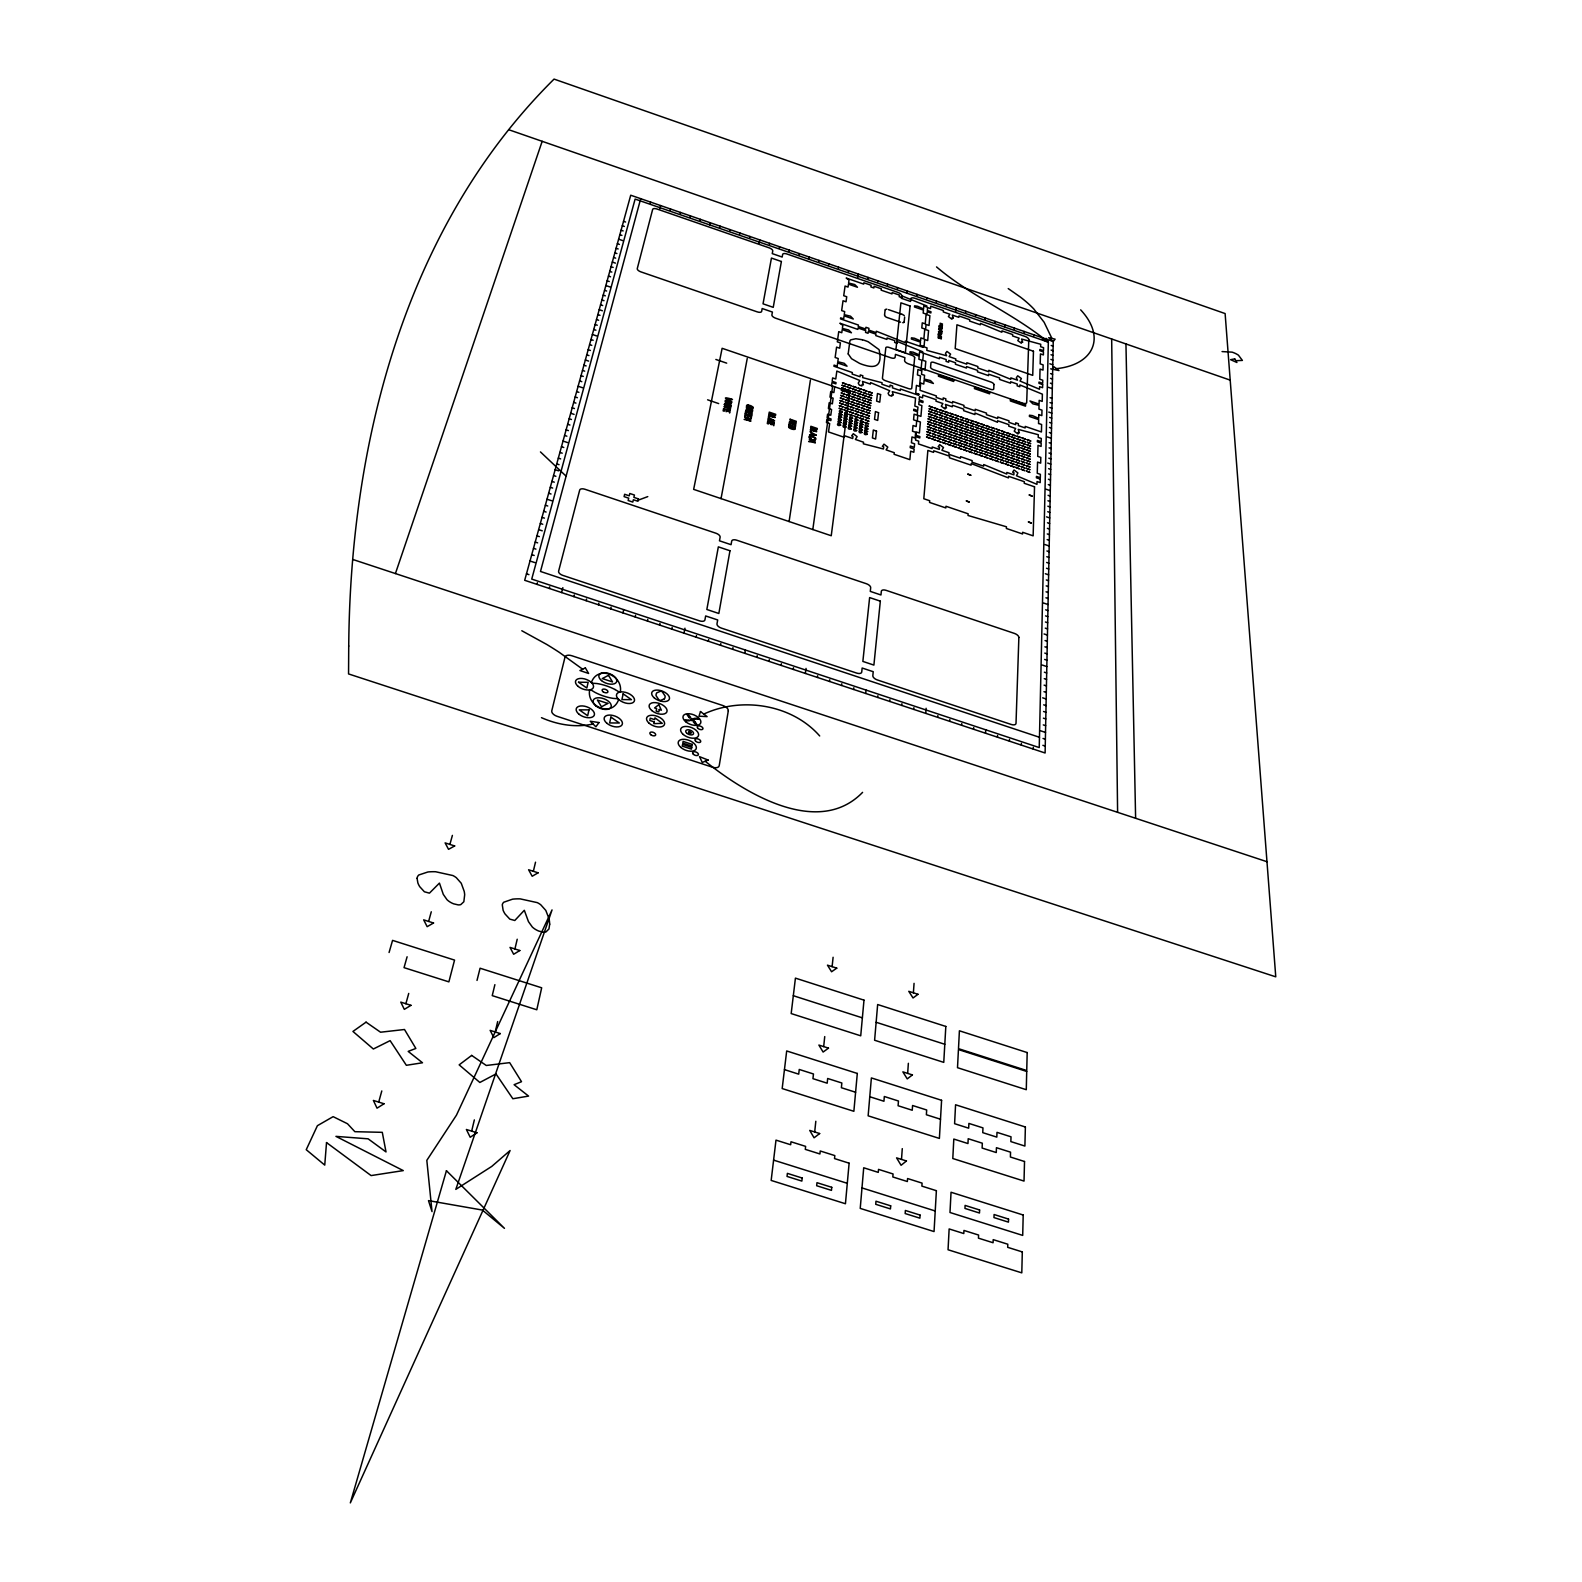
<?xml version="1.0" encoding="UTF-8"?>
<svg xmlns="http://www.w3.org/2000/svg" width="1582" height="1582" viewBox="0 0 1582 1582"><rect width="100%" height="100%" fill="white"/><g stroke="black" fill="none" stroke-linecap="round" stroke-linejoin="round"><path stroke-width="1.5" d="M589.651 689.89C586.388 707.114 612.452 717.655 618.7 699.442M814.77 438.53L814.335 437.799A3.223 1.483 21.7 0 0 810.973 436.711M1033.204 749.057L1033.264 747.317M1043.507 339.319L1043.547 338.172M1038.543 423.462L1038.662 419.625L1029.427 416.462L1029.467 415.216L1032.512 415.631L1038.682 418.38L1038.781 414.563M1021.319 745.102L1021.359 743.382M1033.817 335.977L1033.857 334.83M1009.395 741.147L1009.454 739.427M1024.108 332.615L1024.147 331.469M938.225 334.277L940.044 335.166M997.471 737.192L997.55 735.472M1014.398 329.254L1014.438 328.107M985.546 733.237L985.705 729.796M1004.629 327.019L1004.728 324.745M973.602 729.262L973.701 727.562M994.959 322.51L995.019 321.383M961.658 725.307L961.757 723.587M985.23 319.149L985.289 318.002M949.694 721.333L949.813 719.632M975.481 315.767L975.56 314.64M937.731 717.358L937.849 715.657M965.732 312.405L965.811 311.259M901.503 1159.408L902.274 1148.631M907.653 1073.387L908.365 1063.302M913.387 992.824L914.06 983.351M925.747 713.383L926.123 708.281M955.825 311.278L956.062 307.897M913.743 709.408L913.882 707.708M946.234 305.642L946.313 304.515M940.578 324.132L942.496 325.22L940.539 324.567M941.962 331.607L940.717 331.864L941.863 332.853L938.482 331.706L941.943 331.587M901.76 705.434L901.898 703.733M936.465 302.261L936.564 301.134M889.737 701.439L889.895 699.738M926.696 298.879L926.795 297.752M877.713 697.444L877.891 695.764M916.907 295.498L917.026 294.371M865.69 693.45L866.046 690.068M907.02 293.224L907.237 290.969M904.153 321.897L904.647 317.171M814.69 1131.98L815.818 1121.282M823.688 1046.592L824.736 1036.586M832.112 966.642L833.101 957.268M853.647 689.455L853.825 687.774M897.33 288.715L897.469 287.588M810.617 427.872L810.854 426.29L817.261 428.485L817.083 429.75M841.604 685.461L841.782 683.78M887.542 285.314L887.66 284.206M884.516 315.214L885.129 309.874M829.541 681.466L829.739 679.785M877.733 281.912L877.872 280.805M817.459 677.452L817.676 675.771M867.925 278.531L868.063 277.404M848.189 353.933L849.85 341.336A10.955 4.766 21.8 0 1 850.74 339.853L855.803 338.746L862.348 339.754M805.376 673.438L806.049 668.415M857.82 277.364L858.255 274.002M769.01 413.713L769.267 412.131L775.694 414.326L775.477 415.591M834.663 386.997L833.892 392.573L830.748 391.505L829.977 397.102L833.121 398.189L832.35 403.845L829.186 402.757L828.395 408.433L831.578 409.52L830.787 415.235L827.604 414.148L827.109 417.648L831.064 418.993L830.847 420.614L826.892 419.27L826.457 422.473L829.66 423.561L828.513 431.945L844.333 437.344L844.531 435.742L852.698 438.53L852.975 436.355L851.63 435.881L853.311 433.705L857.108 436.632L855.387 439.44L863.535 442.209L863.357 443.81L883.448 448.991L883.685 446.816L882.361 446.361L883.982 444.147L887.799 447.113L886.118 449.901L894.265 452.689L894.107 454.291L909.868 459.65L910.659 451.167L913.842 452.254L914.139 449.011L910.204 447.666L910.362 446.025L914.277 447.37L914.614 443.83L911.43 442.742L911.964 436.948L915.128 438.036L915.662 432.281L912.498 431.214L913.032 425.499L916.176 426.567L916.69 420.891L913.565 419.823L914.08 414.168L917.204 415.235L917.52 411.814L913.664 410.509L913.783 409.224L917.639 410.549L917.956 407.147L914.831 406.08L915.582 398.031L892.288 391.624L893.257 395.144L891.971 394.689L891.813 396.192L889.203 395.302L888.075 393.364L889.697 390.734L870.575 382.607L870.397 384.11L862.487 381.4L863.396 384.92L862.111 384.466L861.913 385.968L859.323 385.079L858.215 383.121L859.876 380.511L836.838 371.058L835.751 378.988L832.626 377.92L832.172 381.282L836.028 382.607L835.85 383.872L831.994 382.547L831.519 385.929M793.294 669.423L793.531 667.762M812.812 529.535L832.626 386.107M848.288 271.728L848.427 270.601M811.724 427.99L813.464 428.425A6.822 3.144 21.6 0 1 813.405 428.702M814.532 428.801L815.996 429.375M781.192 665.409L781.429 663.748M838.44 268.327L838.618 267.2M789.102 521.546L810.399 380.095M769.089 661.395L769.327 659.734M828.612 264.906L828.77 263.798M794.105 428.01L789.794 426.725M794.995 422.196L793.393 421.524A3.619 1.661 21.5 0 0 793.373 421.86M792.404 420.832L789.853 419.151L796.26 421.326L796.062 422.651A5.735 2.63 21.5 0 1 795.884 423.185M756.967 657.38L757.224 655.699M818.764 261.505L818.942 260.397M744.825 653.346L745.359 650.024M808.738 259.191L809.094 256.976M770.118 413.831L771.858 414.266M772.945 414.642L774.409 415.156M732.684 649.312L732.96 647.651M799.048 254.682L799.246 253.575M720.522 645.278L720.819 643.617M789.181 251.261L789.378 250.154M748.78 409.58L746.249 407.899L752.696 410.094L752.459 411.419A5.774 2.65 21.1 0 1 752.261 411.953L748.78 410.648A2.551 1.167 21.1 0 1 748.148 410.747A7 3.223 21.1 0 1 747.04 410.747L745.873 409.936L747.455 409.975M749.769 410.272L751.391 410.984M708.36 641.244L708.677 639.583M779.313 247.84L779.511 246.733M696.199 637.21L696.495 635.549M769.445 244.419L769.643 243.331M721.036 498.607L747.238 358.481M684.017 633.176L684.966 628.212M759.123 243.193L759.755 239.91M671.816 629.122L672.152 627.461M749.67 237.577L749.888 236.469M659.615 625.068L659.951 623.427M739.763 234.136L739.981 233.048M647.394 621.014L647.75 619.373M729.856 230.715L730.093 229.627M635.173 616.96L635.529 615.319M719.948 227.274L720.186 226.186M622.952 612.906L623.684 609.624M709.784 224.941L710.259 222.765M610.692 608.833L611.067 607.191M700.094 220.412L700.351 219.325M598.451 604.779L598.827 603.138M690.167 216.971L690.424 215.884M471.673 1131.13L474.343 1119.898M495.206 1031.958L497.677 1021.557M514.921 948.963L517.215 939.233M533.352 871.306L535.527 862.19M494.889 984.657L492.239 995.632L536.792 1009.771L541.677 987.801L480.078 968.224L477.013 980.425M586.171 600.705L586.566 599.064M680.22 213.53L680.497 212.443M573.91 596.632L574.306 594.99M670.274 210.09L670.55 209.002M940.954 336.788L938.086 336.432L941.567 337.085L938.185 335.186L940.855 336.59M561.61 592.558L562.856 587.673M659.773 208.804L660.604 205.561M549.31 588.464L549.745 586.843M650.36 203.188L650.657 202.12M537.01 584.391L537.445 582.769M640.117 200.815L540.49 571.458L1039.473 737.291M640.394 199.727L640.69 198.66M378.711 1102.1L381.796 1090.947M405.882 1003.739L408.729 993.417M428.623 921.436L431.273 911.786M449.881 844.432L452.393 835.395M407.108 956.774L404.043 967.65L448.873 981.868L454.548 960.096L392.573 940.38L389.073 952.502M395.421 573.554L542.171 141.312M1052.683 369.516L1053.849 366.708L1058.991 370.564L1050.705 368.843M591.371 682.475C597.778 664.677 623.308 675.039 620.322 692.006M862.586 792.364C818.151 838.045 744.687 793.096 705.196 761.239M939.609 334.692L939.649 334.652A2.927 1.246 22.4 0 1 940.064 334.395L940.914 335.404M938.324 334.02L939.154 334.356M794.876 429.216L794.302 429.434A3.263 1.503 21.5 0 1 793.076 429.375A4.509 2.076 21.5 0 1 789.102 427.713A3.935 1.819 21.5 0 1 788.686 427.041M772.135 415.512L769.109 414.365M703.792 714.075C741.483 696.515 791.771 704.148 819.694 735.966M813.721 429.691L810.874 428.722M638.278 500.149L647.77 496.61M795.627 423.422L792.424 421.959M751.727 408.116L751.035 408.868A2.235 1.028 21.1 0 0 752.498 408.907A3.678 1.681 21.1 0 0 752.874 407.306M1056.42 368.646C1092.648 365.066 1106.945 338.054 1080.664 309.854M694.755 718.307L694.656 718.327A3.164 1.701 21.5 0 1 693.885 718.465M689.139 720.779L689.317 720.739A3.184 1.701 21.5 0 1 689.989 720.621M593.052 724.002C575.789 727.878 557.497 724.774 541.479 717.674M1222.055 351.58L1232.121 352.153A10.382 4.173 24.2 0 1 1238.429 355.159L1242.384 360.419L1235.819 360.696M685.243 720.047L685.342 720.047A4.647 2.492 21.4 0 0 686.094 719.869L690.405 720.383M698.591 719.039L698.631 719.039A4.627 2.492 21.6 0 0 697.781 719.217L693.588 718.821M769.544 419.23L769.959 419.27A3.896 1.8 21.3 0 1 770.533 419.448L774.607 420.812L771.284 418.993A9.907 4.568 21.3 0 0 769.702 418.518A3.065 1.424 21.3 0 0 768.931 418.439A2.511 1.147 21.3 0 0 768.259 418.617M618.008 698.73L613.124 698.374A32.53 17.382 20.5 0 1 594.951 692.362L590.561 689.693M774.587 416.442L772.313 415.354M592.063 683.187L596.948 683.543A32.886 17.778 20.5 0 1 615.042 689.534M791.811 421.999A6.961 3.204 21.5 0 1 790.684 421.999L789.517 421.207L791.415 421.227M578.537 682.218L588.148 682.317L586.823 688.032L578.537 682.257M816.174 430.601L814.038 429.671M694.439 721.155L693.331 721.886L695.151 723.884A4.647 2.511 21.5 0 1 695.783 724.497L695.803 724.536M773.598 1160.12L847.299 1183.316M861.992 1187.924L935.239 1210.981M784.454 1069.61L798.712 1074.158L799.246 1069.452L813.464 1073.98L812.95 1078.667L827.188 1083.195L827.663 1078.489L841.842 1082.998L841.387 1087.724L855.585 1092.233M869.784 1096.741L883.942 1101.25L884.318 1096.504L898.457 1101.013L898.101 1105.739L912.241 1110.248L912.577 1105.502L926.676 1109.991L926.38 1114.737L940.499 1119.225M793.314 995.711L862.368 1017.859M876.131 1022.269L944.79 1044.278M940.558 329.194C945.818 329.392 935.417 325.813 940.242 329.096C934.784 328.562 945.107 333.09 940.598 329.471M353.063 559.553L1266.984 861.715M538.651 529.614L542.25 530.82M1042.696 697.84L1046.177 699.007M536.951 535.823L539.343 536.614M1043.705 704.84L1046.038 705.612M535.23 542.053L537.643 542.863M1043.566 711.485L1045.9 712.256M533.49 548.321L535.922 549.132M1043.428 718.169L1045.781 718.94M531.75 554.649L534.182 555.46M1043.289 724.892L1045.643 725.663M530.01 560.997L534.894 562.619M1040.798 730.864L1045.504 732.446M1043.013 738.458L1045.366 739.249M526.47 573.831L528.942 574.642M1042.874 745.32L1045.247 746.111M551.92 481.383L554.273 482.174M1044.911 646.82L1047.185 647.572M550.299 487.276L552.652 488.067M1044.792 653.109L1047.066 653.86M548.677 493.228L551.03 494.019M1044.654 659.437L1046.928 660.208M547.016 499.2L551.762 500.782M1042.241 665.033L1046.809 666.576M545.375 505.212L547.748 506.003M1044.397 672.212L1046.691 672.983M543.714 511.243L546.087 512.054M1044.258 678.658L1046.552 679.429M542.033 517.334L544.426 518.125M1044.12 685.144L1046.434 685.916M540.352 523.464L542.745 524.255M1043.982 691.67L1046.295 692.441M566.119 429.829L568.413 430.601M1046.058 591.806L1048.273 592.558M564.576 435.426L566.87 436.197M1045.939 597.778L1048.154 598.53M563.034 441.042L567.622 442.604M1043.606 603.039L1048.035 604.522M561.472 446.717L563.785 447.488M1045.682 609.821L1047.917 610.573M559.909 452.393L562.223 453.184M1045.564 615.892L1047.798 616.644M558.327 458.127L560.641 458.899M1045.445 622.003L1047.679 622.754M556.745 463.882L559.059 464.673M1045.307 628.153L1047.561 628.904M555.144 469.696L558.644 470.863M1044.061 633.967L1047.422 635.094M553.542 475.51L555.875 476.301M1045.049 640.552L1047.304 641.323M579.585 380.926L581.8 381.677M1047.146 539.6L1049.301 540.312M578.122 386.245L582.572 387.748M1044.871 544.524L1049.182 545.988M576.659 391.585L578.893 392.336M1046.908 550.971L1049.084 551.703M575.176 396.944L577.41 397.715M1046.79 556.706L1048.965 557.437M573.693 402.342L575.927 403.113M1046.671 562.46L1048.846 563.212M572.19 407.78L574.444 408.551M1046.552 568.274L1048.728 569.006M570.687 413.238L574.088 414.385M1045.346 573.732L1048.629 574.839M569.184 418.736L571.438 419.507M1046.315 579.961L1048.51 580.713M567.661 424.273L569.935 425.044M1046.196 585.874L1048.391 586.606M593.764 329.471L595.92 330.203M1048.293 484.586L1050.389 485.298M592.38 334.494L596.711 335.957M1046.098 489.233L1050.29 490.677M590.976 339.537L593.151 340.268M1048.075 495.344L1050.171 496.056M589.592 344.599L591.767 345.351M1047.956 500.762L1050.072 501.494M588.188 349.701L590.363 350.453M1047.857 506.22L1049.954 506.952M748.029 407.167L750.046 407.088L749.789 408.453L747.238 407.583A3.975 1.819 21.1 0 1 747.139 405.269M586.764 354.843L588.959 355.574M1047.739 511.718L1049.855 512.43M770.612 420.753L774.31 422.691L770.889 421.524A9.749 4.489 21.3 0 1 769.248 420.931M707.609 399.811L718.683 403.588M585.36 360.004L588.642 361.111M1046.552 516.859L1049.736 517.947M583.916 365.185L586.131 365.936M1047.502 522.772L1049.637 523.484M582.492 370.406L584.687 371.157M1047.383 528.348L1049.519 529.06M581.049 375.646L583.244 376.397M1047.264 533.945L1049.42 534.676M607.152 280.785L609.248 281.517M1049.38 432.519L1051.417 433.211M605.847 285.531L610.059 286.975M1047.244 436.909L1051.318 438.293M604.542 290.317L606.638 291.029M1049.163 442.703L1051.219 443.415M603.217 295.122L605.333 295.834M1049.064 447.844L1051.12 448.556M601.892 299.947L604.008 300.659M1048.965 453.006L1051.021 453.718M600.547 304.792L602.683 305.524M1048.846 458.207L1050.903 458.918M599.202 309.676L602.406 310.764M1047.699 463.071L1050.804 464.139M597.858 314.581L599.993 315.312M1048.629 468.668L1050.705 469.379M715.855 359.45L726.692 363.148M596.493 319.524L598.649 320.256M1048.53 473.947L1050.606 474.659M595.129 324.488L597.284 325.22M1048.411 479.247L1050.488 479.959M621.093 230.201L623.13 230.913M1050.507 378.355L1052.485 379.047M619.847 234.69L621.904 235.382M1050.408 383.16L1052.386 383.833M618.621 239.179L622.715 240.602M1048.332 387.293L1052.307 388.658M617.375 243.707L619.412 244.419M616.11 248.255L618.167 248.967M1050.112 397.695L1052.109 398.387M614.864 252.823L616.921 253.535M1050.013 402.599L1052.01 403.272M613.598 257.431L615.655 258.143M1049.894 407.503L1051.911 408.196M612.313 262.058L615.438 263.126M1048.787 412.111L1051.812 413.159M611.028 266.705L613.124 267.417M1049.697 417.43L1051.714 418.123M1038.801 414.583L1041.846 415.611L1041.984 410.153L1038.959 409.105L1039.058 405.328L1032.868 403.845L1029.941 400.958L1039.077 404.102L1039.176 400.345L1042.202 401.393L1042.38 394.175L1019.856 384.94L1019.797 386.74L1017.167 385.83L1017.246 384.05L1010.641 381.776L1010.582 383.22L999.567 379.423L999.626 377.979L988.612 374.183L988.532 375.626L977.498 371.829L977.577 370.386L966.543 366.589L966.464 368.033L955.409 364.216L955.508 362.772L948.785 360.459L948.666 362.238L946.076 361.349L946.214 359.589L939.53 357.275L939.411 358.719L923.413 353.201L922.761 360.3L925.806 361.329L925.035 369.951L921.99 368.903L921.495 374.262L924.56 375.31L924.224 379.067L930.513 380.59L933.4 383.477L924.106 380.293L923.769 384.05L920.704 383.002L920.032 390.319L936.366 395.935L936.247 397.438L943.09 399.771L943.228 397.913L945.858 398.822L945.72 400.681L952.582 403.034L952.68 401.531L963.972 405.387L963.853 406.89L975.145 410.766L975.224 409.263L986.496 413.12L986.417 414.642L997.669 418.498L997.748 416.976L1008.98 420.832L1008.92 422.354L1015.664 424.668L1015.743 422.79L1018.413 423.719L1018.353 425.578L1025.156 427.931L1025.215 426.408L1041.431 431.965L1041.609 424.51L1038.563 423.462M609.742 271.372L611.838 272.084M1049.598 422.434L1051.615 423.126M608.457 276.059L610.553 276.791M1049.479 427.456L1051.516 428.168M1051.199 345.469L1053.137 346.142M1051.101 350.097L1053.039 350.769M1051.002 354.744L1052.959 355.416M1050.903 359.411L1052.861 360.103M942.516 324.033L940.103 323.222L940.499 324.765M1049.835 363.781L1052.762 364.789M888.511 309.657L901.819 314.245M623.526 221.322L625.562 222.014M622.319 225.751L624.336 226.444M1050.606 373.589L1052.584 374.262M900.593 322.174L886.869 317.428A2.788 1.186 21.9 0 1 884.773 315.312M508.949 129.783L1230.203 380.135M521.803 630.743L546.779 644.467A285.116 161.166 18.3 0 1 559.356 652.397L582.651 669.226M615.062 689.515L619.432 692.184M689.495 717.951L690.563 717.2L688.763 715.222A4.627 2.472 21.5 0 1 688.111 714.609L688.13 714.609M1008.228 288.577L1020.449 297.119A90.827 37.948 22.4 0 1 1033.699 308.846L1044.12 322.253L1051.911 338.429M1044.12 338.864C1010.067 312.188 969.548 295.023 936.544 266.923M540.451 451.918L566.099 476.162M695.289 722.104L695.21 722.025A3.164 1.701 21.5 0 1 694.696 721.491M688.605 716.982L688.763 717.121A3.164 1.701 21.4 0 1 689.179 717.575M810.399 437.364L811.091 438.708A3.085 1.424 21.7 0 1 809.549 437.72M848.229 353.953L851.531 358.699L859.54 363.366A19.162 8.385 21.9 0 0 865.275 365.343C875.835 368.507 882.123 365.205 879.394 351.501A10.955 4.766 21.9 0 0 878.92 349.543L868.281 341.811A19.083 8.325 21.9 0 0 862.348 339.754M1125.949 343.947L1135.619 818.29M1111.671 338.983L1117.604 812.337M749.749 410.608A3.619 1.681 21.2 0 1 749.868 410.311M747.06 405.21A3.52 1.622 21.1 0 1 748.365 405.071M748.424 405.17A3.836 1.76 21.1 0 1 753.072 407.306M747.495 406.198A2.393 1.088 21.1 0 1 749.215 405.902A2.393 1.088 21.1 0 1 751.41 406.97M769.03 420.99A3.006 1.384 21.3 0 1 768.417 418.894M771.838 414.247A6.842 3.144 21.3 0 1 771.798 414.543M793.314 428.643A2.907 1.345 21.5 0 1 790.328 427.516M795.074 428.9A5.418 2.492 21.5 0 0 795.113 428.584L795.331 427.437L788.884 425.242L788.686 426.448A3.935 1.819 21.5 0 0 788.647 426.725M809.233 437.68A3.48 1.602 21.7 0 1 810.577 435.96A3.48 1.602 21.7 0 1 814.829 437.641M815.125 437.601A3.223 1.483 21.7 0 1 815.046 439.717A3.302 1.523 21.7 0 1 813.82 439.598M688.724 720.502A3.817 2.057 21.4 0 1 685.065 720.443M695.012 722.282A3.817 2.057 21.5 0 1 696.594 724.754M688.882 716.804A3.817 2.037 21.5 0 1 687.3 714.332M695.17 718.584A3.817 2.057 21.5 0 1 698.809 718.643M885.445 309.973A2.689 1.147 21.9 0 1 886.869 309.202M901.958 314.304A3.065 1.305 22 0 1 904.291 315.708M904.153 321.996A3.085 1.305 22 0 1 902.749 322.669M693.687 719.968C690.227 722.974 689.653 715.321 693.687 720.047M691.235 732.723C688.19 735.571 687.26 728.471 691.235 732.723M348.732 646.029L348.554 673.932L1275.764 976.826L1225.121 313.572L554.056 79.1C405.407 226.463 350.294 442.11 348.732 646.029M549.686 924.165L548.934 928.99L546.027 931.877A6.486 3.876 20.5 0 1 543.457 932.174L538.987 931.145A13.467 8.048 20.5 0 1 532.303 926.993L528.467 921.634L524.314 910.283L514.803 920.487L509.8 919.122L505.093 914.02A31.284 18.608 20.3 0 1 503.116 910.263L502.285 904.805A13.566 8.088 20.1 0 1 503.768 902.215L512.588 899.169A45.364 27.171 20.4 0 1 520.181 898.873L537.287 902.63A14.139 8.404 20.3 0 1 540.767 904.785L545.79 910.401L548.954 918.489A72.337 43.287 19.6 0 1 549.527 921.97L549.686 924.165M869.724 413.377L866.066 412.111L869.724 413.377M870.021 410.786L866.363 409.54L870.021 410.786M870.318 408.215L866.679 406.97L870.318 408.215M870.634 405.664L866.976 404.419L870.634 405.664M870.931 403.113L867.272 401.868L870.931 403.113M871.227 400.562L867.569 399.317L871.227 400.562M871.524 398.011L867.885 396.766L871.524 398.011M871.82 395.48L868.182 394.234L871.82 395.48M872.097 392.949L868.478 391.703L872.097 393.048M866.6 393.7L862.961 392.455L866.6 393.799M866.896 391.169L863.278 389.923L866.896 391.169M867.292 434.239C862.902 436.454 863.634 429.572 867.292 434.338M867.608 431.609C862.902 433.646 864.108 427.061 867.608 431.609M867.905 428.979C863.772 431.273 863.851 424.391 867.905 428.979M868.221 426.349C863.792 428.485 864.444 421.801 868.221 426.349M868.518 423.739L864.84 422.493L868.518 423.739M868.815 421.148L865.136 419.883L868.815 421.227M869.131 418.538L865.453 417.292L869.131 418.538M869.428 415.947L865.75 414.702L869.428 416.046M862.922 424.549C858.314 426.685 859.263 419.942 862.902 424.648M863.218 421.939C859.283 424.213 859.026 417.371 863.218 421.939M863.535 419.329L859.857 418.083L863.535 419.329M863.851 416.738L860.173 415.493L863.851 416.738M864.148 414.148L860.489 412.902L864.148 414.148M864.464 411.577L860.786 410.311L864.464 411.577M864.761 408.987L861.102 407.741L864.761 409.085M865.077 406.436L861.419 405.17L865.077 406.436M865.374 403.865L861.735 402.619L865.374 403.865M865.69 401.314L862.032 400.068L865.69 401.413M865.987 398.763L862.348 397.517L865.987 398.763M866.283 396.232L862.645 394.986L866.283 396.232M860.133 402.065L856.475 400.819L860.133 402.164M860.45 399.514L856.791 398.269L860.45 399.514M860.766 396.983L857.108 395.737L860.766 396.983M861.063 394.432L857.424 393.186L861.063 394.531M861.379 391.901L857.741 390.675L861.379 391.901M861.696 389.39L858.057 388.144L861.696 389.39M861.972 432.42C858.294 434.832 857.741 427.773 861.972 432.42M862.289 429.79C857.681 431.945 858.611 425.182 862.289 429.889M862.605 427.16C857.859 429.236 859.006 422.631 862.605 427.16M856.653 430.601C852.856 432.993 852.441 425.954 856.653 430.601M856.969 427.971C853.173 430.304 852.777 423.363 856.969 427.971M857.286 425.36C852.995 427.536 853.469 420.772 857.286 425.36M857.602 422.73C853.331 424.965 853.805 418.162 857.602 422.73M857.919 420.14C853.529 422.335 854.3 415.493 857.919 420.219M858.235 417.529L854.557 416.264L858.235 417.529M858.571 414.939L854.873 413.673L858.551 415.038M858.888 412.348L855.209 411.102L858.888 412.348M859.184 409.778L855.526 408.512L859.184 409.857M859.501 407.207L855.842 405.941L859.501 407.207M859.817 404.636L856.159 403.39L859.817 404.636M853.271 413.139L849.593 411.874L853.271 413.139M853.608 410.549L849.93 409.283L853.608 410.549M853.924 407.978L850.246 406.712L853.924 407.978M854.24 405.407L850.582 404.142L854.24 405.407M854.557 402.837L850.898 401.591L854.557 402.935M854.893 400.286L851.235 399.02L854.893 400.286M855.209 397.735L851.551 396.489L855.209 397.735M855.526 395.184L851.887 393.938L855.526 395.282M855.842 392.652L852.204 391.407L855.842 392.652M856.159 390.121L852.52 388.875L856.159 390.121M856.475 387.61L852.836 386.364L856.475 387.61M1053.236 341.534L1045.109 752.992L524.69 580.297L630.724 195.219L1053.236 341.534L1055.135 339.161L1048.688 337.678L1053.236 341.534M850.622 390.873L846.963 389.607L850.622 390.873M850.938 388.341L847.299 387.096L850.938 388.341M851.254 385.81L847.636 384.564L851.254 385.81M851.314 428.781C846.41 430.858 848.031 424.154 851.314 428.88M851.65 426.171C847.339 428.386 847.814 421.563 851.65 426.171M851.966 423.541C847.695 425.736 848.15 418.973 851.966 423.541M852.303 420.931C847.932 423.106 848.387 416.363 852.303 420.931M852.619 418.32C848.486 420.535 848.723 413.733 852.619 418.32M852.955 415.73L849.257 414.464L852.955 415.73M1048.332 342.167L1039.236 747.574L531.73 579.091L635.114 199.075L1048.332 342.167L1046.374 338.469L1041.866 339.24L1048.332 342.167M417.075 878.326L417.885 882.974A31.422 18.687 19.2 0 0 419.764 886.711L424.391 891.773L429.434 893.158L439.44 883.092L443.276 894.344L446.994 899.683A13.526 8.068 19.3 0 0 453.658 903.836L458.167 904.884A6.526 3.896 19.3 0 0 460.797 904.588L463.842 901.76L464.673 894.779A72.713 43.446 18.5 0 0 464.198 891.319L461.252 883.27L456.328 877.694A14.218 8.444 19.2 0 0 452.867 875.538L435.604 871.741A45.562 27.27 19.2 0 0 427.891 871.979L418.815 874.984A13.645 8.108 18.9 0 0 417.233 877.535L417.075 878.326M846.667 421.722C842.771 424.055 842.514 417.114 846.667 421.722M846.983 419.111C842.672 421.287 843.068 414.563 846.983 419.111M847.319 416.521C842.514 418.518 843.779 412.012 847.319 416.521M847.655 413.911C842.969 415.967 844.294 409.323 847.655 414.009M847.992 411.32L844.313 410.074L847.992 411.32M848.328 408.749L844.65 407.484L848.328 408.848M848.644 406.179L844.986 404.913L848.644 406.179M848.98 403.608L845.322 402.342L848.98 403.608M849.316 401.037L845.638 399.791L849.316 401.037M849.633 398.486L845.975 397.24L849.633 398.486M849.969 395.935L846.311 394.689L849.969 395.935M850.285 393.404L846.647 392.158L850.285 393.404M1022.308 1251.916L1021.794 1272.857L948.053 1249.76L949.141 1228.937L963.794 1233.545L963.952 1230.44L978.586 1235.048L978.447 1238.152L993.081 1242.74L993.199 1239.635L1007.793 1244.223L1007.694 1247.328L1022.308 1251.916M1023.198 1215.016L1022.704 1235.404L949.991 1212.504L951.039 1192.255L1023.198 1215.016M1024.523 1161.504L1024.029 1181.082L952.799 1158.518L953.808 1139.06L967.966 1143.549L968.204 1138.724L982.323 1143.213L982.125 1148.057L996.264 1152.546L996.442 1147.701L1010.542 1152.171L1010.404 1157.015L1024.523 1161.504M1025.373 1126.997L1024.899 1146.06L1010.858 1141.591L1011.017 1136.805L996.996 1132.356L996.818 1137.122L982.758 1132.653L982.956 1127.887L968.896 1123.418L968.678 1128.184L954.599 1123.695L955.568 1104.77L1025.373 1126.997M1026.718 1071.449L1026.283 1089.701L957.505 1067.692L958.435 1049.558L1026.718 1071.449M1027.193 1052.564L1026.738 1070.539L958.494 1048.668L959.404 1030.792L1027.193 1052.564M843.72 401.808L840.042 400.543L843.72 401.808M844.056 399.237L840.378 397.992L844.056 399.237M844.393 396.687L840.734 395.441L844.393 396.687M844.709 394.136L841.07 392.89L844.709 394.234M845.045 391.604L841.406 390.358L845.045 391.604M845.381 389.073L841.743 387.827L845.381 389.073M845.717 386.542L842.079 385.296L845.717 386.542M846.054 384.03L842.415 382.785L846.034 384.129M845.994 426.982C841.861 429.197 842.079 422.354 845.994 426.982M846.33 424.352C841.505 426.428 842.988 419.724 846.311 424.451M1040.264 479.109L1040.185 482.609L1037.041 481.541L1036.961 484.349L1016.475 475.747L1017.898 472.919L1014.042 469.992L1012.638 472.207L1013.943 472.662L1013.864 474.837L1006.824 472.445L1006.745 474.046L983.707 464.554L983.628 466.156L972.04 462.201L972.139 460.619L960.571 456.664L960.452 458.246L948.864 454.291L948.982 452.709L941.923 450.297L943.485 447.528L939.668 444.601L938.146 446.796L939.451 447.231L939.293 449.407L932.213 446.994L932.095 448.576L918.45 443.929L918.707 441.16L915.543 440.073L915.859 436.632L919.755 437.977L919.874 436.592L915.978 435.268L916.275 431.965L919.419 433.033L920.408 422.038L917.283 420.97L917.797 415.315L920.922 416.382L921.871 405.605L918.766 404.537L919.063 401.274L922.899 402.579L923.018 401.215L919.182 399.89L919.478 396.726L922.563 397.794L922.8 395.124L936.089 399.673L935.971 401.175L942.872 403.548L941.33 406.179L945.087 409.026L945.205 407.503L946.491 407.958L945.443 404.419L952.324 406.792L952.443 405.269L963.735 409.145L963.636 410.667L974.927 414.543L975.026 413.021L997.51 422.275L997.57 420.753L1008.841 424.629L1008.782 426.151L1015.644 428.485L1014.24 431.174L1018.017 434.002L1018.076 432.479L1019.362 432.934L1018.195 429.375L1038.286 434.714L1038.227 437.403L1041.292 438.471L1041.213 441.714L1037.416 440.409L1037.377 441.813L1041.174 443.098L1041.094 446.421L1038.01 445.353L1037.713 456.348L1040.818 457.416L1040.679 463.15L1037.555 462.102L1037.258 473.275L1040.383 474.343L1040.303 477.724L1036.447 476.4L1036.408 477.784L1040.264 479.109M1042.657 384.604L1042.578 387.709L1039.592 386.68L1039.512 389.231L1020.014 381.044L1021.379 378.533L1017.701 375.804L1016.356 377.782L1017.523 380.194L1010.839 377.88L1010.779 379.324L988.849 370.307L988.77 371.75L977.775 367.953L977.854 366.51L966.839 362.733L966.74 364.157L955.726 360.36L955.825 358.936L949.121 356.622L950.584 354.131L946.946 351.422L945.502 353.359L946.609 355.752L926.815 350.393L927.032 347.902L924.026 346.853L924.679 339.517L927.685 340.545L928.575 330.598L925.589 329.57L926.063 324.448L929.029 325.477L929.9 315.688L926.953 314.66L927.21 311.713L930.849 312.979L930.967 311.773L927.329 310.507L927.586 307.58L930.532 308.589L930.75 306.196L943.386 310.566L943.268 311.931L949.853 314.205L948.409 316.578L951.968 319.228L952.087 317.863L953.313 318.279L952.285 315.055L958.85 317.329L958.949 315.965L969.707 319.683L969.628 321.047L980.385 324.785L980.464 323.4L1001.881 332.22L1001.94 330.836L1012.658 334.553L1012.599 335.938L1019.144 338.192L1017.799 340.605L1021.418 343.235L1021.478 341.87L1022.684 342.285L1021.577 339.042L1040.719 344.263L1040.64 346.695L1043.566 347.704L1043.487 350.69L1039.888 349.444L1039.849 350.67L1043.467 351.916L1043.388 354.922L1040.462 353.893L1040.185 363.86L1043.131 364.888L1043.013 370.089L1040.046 369.081L1039.789 379.205L1042.756 380.234L1042.676 383.338L1038.998 382.073L1038.978 383.338L1042.657 384.604M840.655 425.163C835.85 427.199 837.096 420.614 840.655 425.163M840.991 422.532C837.175 424.905 836.819 417.885 840.991 422.532M841.347 419.922C837.135 422.157 837.353 415.354 841.347 419.922M841.683 417.312C837.432 419.507 837.728 412.764 841.683 417.312M842.019 414.702C837.392 416.817 838.381 410.114 842.019 414.8M842.356 412.111C838.5 414.365 838.262 407.543 842.356 412.111M842.712 409.52L839.014 408.255L842.692 409.619M843.048 406.95L839.37 405.684L843.048 406.95M843.384 404.359L839.706 403.113L843.384 404.359M1034.529 486.801L1033.145 535.843L1022.625 532.284L1022.565 533.965L1006.389 528.487L1006.449 526.786L968.026 515.475L968.125 513.794L945.957 506.26L945.818 507.941L929.563 502.423L929.702 500.743L923.809 498.745L927.863 450.415L933.598 452.373L933.736 450.791L949.576 456.189L949.457 457.791L971.091 465.167L971.19 463.566L1008.466 477.902L1008.545 476.301L1024.305 481.679L1024.246 483.281L1034.529 486.801M1033.461 351.244L1032.73 375.349L955.192 348.594L956.932 324.785L1033.461 351.244M1008.545 1219.089L1008.446 1222.135L993.971 1217.586L994.089 1214.521L1008.545 1219.089M1025.551 404.676L1025.512 406.159L1010.364 400.958L1010.423 399.475L1025.551 404.676M1018.867 637.447L1016.02 723.31A5.062 2.551 24.4 0 1 1011.195 724.457L877.318 679.944A5.062 2.591 23.1 0 1 872.829 675.692L873.224 671.697L862.15 668.019L861.735 672.014A5.082 2.591 22.9 0 1 856.673 673.082L721.352 628.094A5.102 2.61 21.5 0 1 716.982 623.862L717.694 619.966L705.651 615.952L704.939 619.867A5.102 2.61 21.2 0 1 699.62 620.876L562.816 575.393A5.142 2.63 19.8 0 1 558.604 571.201L579.704 490.064A4.944 2.432 19.9 0 1 584.984 489.273L715.954 533.233A4.904 2.413 21.1 0 1 720.126 537.188L719.474 540.807L731.062 544.683L731.715 541.064A4.904 2.413 21.4 0 1 736.757 540.213L866.363 583.718A4.865 2.393 22.6 0 1 870.673 587.713L870.298 591.391L880.956 594.97L881.332 591.273A4.865 2.393 22.8 0 1 886.157 590.363L1014.418 633.413A4.865 2.353 24 0 1 1018.867 637.447M1028.794 339.576L1026.698 402.52A4.311 1.859 23.1 0 1 1022.585 403.113L908.463 363.86A4.331 1.879 22.2 0 1 904.588 360.518L904.884 357.631L895.452 354.388L895.135 357.275A4.331 1.879 22.1 0 1 890.864 357.809L775.674 318.219A4.351 1.898 21.1 0 1 771.897 314.897L772.412 312.05L762.168 308.53L761.654 311.377A4.351 1.898 21 0 1 757.185 311.852L640.928 271.886A4.37 1.918 20.1 0 1 637.269 268.604L652.654 209.397A4.232 1.78 20.1 0 1 657.084 209.042L769.109 247.82A4.212 1.78 21 0 1 772.748 250.965L772.253 253.614L782.18 257.055L782.655 254.386A4.192 1.78 21.1 0 1 786.926 253.99L897.943 292.413A4.173 1.76 22 0 1 901.681 295.577L901.404 298.306L910.54 301.45L910.817 298.741A4.173 1.76 22.1 0 1 914.91 298.286L1024.958 336.393A4.173 1.74 22.9 0 1 1028.794 339.576M979.594 1209.973L979.476 1213.018L964.961 1208.43L965.099 1205.405L979.594 1209.973M993.951 384.564L993.733 388.895A3.223 1.404 22.9 0 1 990.629 389.33L933.499 369.674A3.243 1.404 22.4 0 1 930.572 367.162L930.948 362.891A3.223 1.404 22.4 0 1 934.092 362.476L991.004 382.073A3.223 1.384 22.8 0 1 993.951 384.564M989.719 392.356L989.64 393.839L974.453 388.618L974.532 387.135L989.719 392.356M936.386 1190.692L934.052 1231.567L860.232 1208.391L863.713 1167.773L878.267 1172.381L878.524 1169.375L893.059 1173.963L892.821 1176.968L907.356 1181.536L907.574 1178.531L922.069 1183.118L921.891 1186.124L936.386 1190.692M941.587 1100.301L939.392 1138.427L868.142 1115.824L871.385 1077.935L941.587 1100.301M945.818 1026.441L943.762 1062.372L874.609 1040.244L877.654 1004.53L945.818 1026.441M920.071 1215.075L919.874 1218.16L905.161 1213.552L905.379 1210.467L920.071 1215.075M953.788 379.996L953.669 381.48L938.442 376.239L938.561 374.776L953.788 379.996M890.686 1205.84L890.448 1208.925L875.736 1204.298L875.973 1201.213L890.686 1205.84M326.525 1142.58L324.745 1165.103L306.236 1149.699L317.409 1125.692L333.13 1116.655L347.506 1123.754L354.862 1131.684L382.29 1132.336L386.008 1151.933L368.131 1138.822L335.938 1136.37L403.272 1170.601L371.098 1175.584L326.525 1142.58M939.767 332.892C935.12 332.892 944.869 335.404 940.341 333.664C945.126 333.743 935.437 331.172 939.767 332.892M940.835 337.638L937.968 337.737L941.369 338.904L940.835 337.638M942.299 327.692L938.917 326.386L941.31 326.861C934.369 323.321 946.867 328.166 939.965 325.872L942.299 327.692M918.806 394.175L918.707 395.302L900.395 389.034L900.257 390.517L892.446 387.847L892.624 386.008L890.053 385.118L889.855 386.957L881.906 384.228L882.064 382.745L862.645 377.623L862.862 375.784L860.272 374.914L860.054 376.753L852.125 374.024L852.322 372.541L833.932 366.233L834.09 365.106L837.194 366.174L837.629 362.97L847.042 366.193L844.215 363.306L837.807 361.744L838.242 358.541L835.138 357.492L836.581 347.13L839.666 348.198L840.398 342.879L837.313 341.831L838.737 331.647L841.782 332.714L842.217 329.61L851.452 332.793L848.664 329.985L842.375 328.423L842.811 325.358L839.904 323.222L857.859 329.412L858.057 328.008L865.769 330.658L865.552 332.418L868.063 333.288L868.281 331.528L875.973 334.178L875.795 335.602L886.909 339.418L887.067 337.994L894.819 340.664L894.621 342.424L897.152 343.294L897.33 341.534L922.682 351.738L922.583 352.826L919.577 351.797L919.28 354.902L913.17 352.173L910.085 351.738L909.966 352.944L919.162 356.108L918.885 359.233L921.91 360.281L920.961 370.584L917.916 369.535L917.422 374.914L920.487 375.962L919.518 386.443L916.433 385.375L915.721 393.107L918.806 394.175M923.196 346.26L923.097 347.348L905.26 341.198L905.102 342.622L876.309 331.231L876.151 332.635L868.716 330.084L868.933 328.324L865.908 327.296L865.69 329.036L858.235 326.465L858.433 325.061L840.517 318.892L840.655 317.824L843.681 318.872L844.096 315.827L853.271 318.991L850.503 316.202L844.254 314.66L844.669 311.614L841.664 310.586L843.028 300.758L846.034 301.786L846.726 296.744L843.72 295.715L845.065 286.045L848.051 287.074L848.446 284.147L857.464 287.252L854.735 284.542L848.605 283.02L849.02 280.093L846.192 278.056L863.693 284.107L863.851 282.763L871.128 285.274L870.911 286.935L873.877 287.964L874.075 286.283L881.332 288.794L881.174 290.159L891.991 293.896L892.149 292.551L899.387 295.063L899.209 296.724L902.155 297.752L902.333 296.071L926.874 305.979L926.775 307.007L923.829 305.979L923.552 308.945L917.6 306.275L914.594 305.84L914.495 306.987L923.453 310.072L923.176 313.058L926.123 314.067L925.233 323.855L922.266 322.847L921.792 327.949L924.778 328.977L923.868 338.924L920.862 337.895L920.586 340.961L914.495 338.251L911.469 337.816L911.351 339.003L920.467 342.127L920.17 345.212L923.196 346.26M849.119 1163.185L845.441 1203.744L771.166 1180.429L775.991 1140.128L790.664 1144.735L791 1141.769L805.614 1146.377L805.297 1149.363L819.931 1153.97L820.227 1150.984L834.821 1155.592L834.525 1158.578L849.119 1163.185M857.306 1073.446L853.865 1111.296L782.18 1088.554L786.689 1050.962L857.306 1073.446M863.99 1000.14L860.727 1035.814L791.178 1013.568L795.43 978.131L863.99 1000.14M914.653 357.73L911.746 388.183A3.283 1.444 22.3 0 1 908.503 388.618L885.366 380.669A3.283 1.444 22.1 0 1 882.44 378.118L885.821 347.803A3.243 1.404 22 0 1 889.025 347.407L911.746 355.238A3.223 1.404 22.2 0 1 914.653 357.73M831.756 1187.311L831.46 1190.376L816.668 1185.729L816.984 1182.683L831.756 1187.311M880.324 601.16L873.897 665.093L862.862 661.414L869.625 597.581L880.324 601.16M910.085 305.998L905.359 352.806L895.946 349.563L900.909 302.834L910.085 305.998M802.193 1178.036L801.856 1181.082L787.045 1176.435L787.381 1173.369L802.193 1178.036M876.507 431.115L875.617 439.025L872.433 437.937L873.323 430.027L876.507 431.115M878.564 412.684L877.694 420.436L874.53 419.349L875.419 411.597L878.564 412.684M880.581 394.59L879.75 402.184L876.606 401.116L877.476 393.522L880.581 394.59M849.732 391.96L831.242 535.744L693.648 489.372L722.124 348.297L849.732 391.96M1031.345 523.088L1028.438 521.941L1031.345 523.088M1032.136 496.115L1029.269 494.988L1032.136 496.115M1030.297 453.935L1026.718 452.531L1030.297 453.935M1030.218 456.545L1026.639 455.141L1030.218 456.545M1030.139 459.156L1026.56 457.752L1030.119 459.255M1030.06 461.766L1026.461 460.362L1030.06 461.766M1029.981 464.396L1026.382 462.992L1029.961 464.495M1029.902 467.026L1026.303 465.622L1029.902 467.026M1029.823 469.676L1026.204 468.252L1029.823 469.676M1029.744 472.326L1026.125 470.902L1029.724 472.425M1030.693 441.022L1027.133 439.618L1030.693 441.022M1030.614 443.593L1027.054 442.189L1030.594 443.672M1030.535 446.164L1026.975 444.76L1030.535 446.164M1030.455 448.754L1026.896 447.35L1030.455 448.754M1030.376 451.345L1026.797 449.941L1030.376 451.345M1025.393 444.404L1021.814 443L1025.393 444.404M1025.294 446.994L1021.735 445.57L1025.294 446.994M1025.215 449.565L1021.636 448.161L1025.215 449.565M1025.136 452.175L1021.557 450.751L1025.136 452.175M1025.037 454.766L1021.458 453.362L1025.037 454.865M1024.958 457.376L1021.359 455.972L1024.958 457.376M1024.859 460.006L1021.28 458.582L1024.859 460.006M1024.78 462.616L1021.181 461.212L1024.76 462.715M1024.701 465.266L1021.082 463.842L1024.701 465.266M1024.602 467.896L1021.003 466.472L1024.602 467.896M1024.523 470.546L1020.904 469.122L1024.503 470.625M1019.48 463.486L1015.881 462.063L1019.48 463.486M1019.381 466.117L1015.782 464.693L1019.381 466.215M1019.302 468.766L1015.684 467.343L1019.302 468.766M1025.551 439.262L1022.012 437.858L1025.551 439.262M1025.472 441.833L1021.913 440.429L1025.472 441.833M1020.41 437.502L1016.831 436.177L1020.41 437.502M1020.331 440.073L1016.732 438.748L1020.331 440.073M1020.232 442.644L1016.633 441.319L1020.212 442.723M1020.133 445.214L1016.534 443.889L1020.133 445.214M1020.054 447.805L1016.455 446.48L1020.054 447.805M1019.955 450.395L1016.356 449.07L1019.955 450.395M1019.856 453.006L1016.257 451.681L1019.856 453.085M1019.777 455.616L1016.178 454.192L1019.777 455.616M1019.678 458.226L1016.079 456.803L1019.658 458.325M1019.579 460.856L1015.98 459.433L1019.579 460.856M815.224 442.742L808.62 441.497L811.882 440.785C802.489 435.801 822.027 443.197 812.555 440.468L815.224 442.742M816.292 435.208L809.569 434.991L811.19 434.536L810.38 429.473L816.727 431.629L811.368 430.482L811.131 432.084L810.063 431.728L816.292 435.208M1014.576 453.836L1010.957 452.511L1014.576 453.836M1014.477 456.447L1010.858 455.122L1014.457 456.545M1014.378 459.077L1010.74 457.732L1014.378 459.077M1014.28 461.707L1010.641 460.362L1014.28 461.707M1014.181 464.337L1010.542 462.992L1014.181 464.337M1014.082 466.967L1010.423 465.642L1014.082 466.967M812.416 433.864L814.77 435.109L812.416 433.864M1015.288 435.742L1011.689 434.417L1015.268 435.821M1015.189 438.293L1011.59 436.988L1015.189 438.293M1015.09 440.884L1011.491 439.559L1015.09 440.884M1014.991 443.454L1011.392 442.129L1014.991 443.454M1014.873 446.045L1011.274 444.72L1014.873 446.045M1014.774 448.635L1011.175 447.31L1014.774 448.635M1014.675 451.226L1011.076 449.901L1014.675 451.226M1009.712 444.265L1006.112 442.94L1009.712 444.265M1009.613 446.856L1005.994 445.531L1009.593 446.955M1009.494 449.466L1005.875 448.121L1009.494 449.466M1009.395 452.056L1005.776 450.732L1009.395 452.056M1009.276 454.667L1005.658 453.342L1009.276 454.667M1009.178 457.297L1005.539 455.952L1009.178 457.297M1009.059 459.927L1005.44 458.582L1009.059 460.006M1008.96 462.557L1005.321 461.212L1008.96 462.557M1008.841 465.187L1005.203 463.842L1008.841 465.187M1010.147 433.982L1006.548 432.657L1010.147 433.982M1010.028 436.533L1006.449 435.208L1010.028 436.533M1009.929 439.104L1006.33 437.779L1009.929 439.104M1009.83 441.694L1006.211 440.369L1009.83 441.694M1004.886 434.773L1001.287 433.448L1004.886 434.773M1004.768 437.344L1001.169 436.019L1004.768 437.344M1004.649 439.915L1001.05 438.59L1004.649 440.014M1004.55 442.505L1000.931 441.18L1004.55 442.505M1004.432 445.096L1000.813 443.751L1004.412 445.175M1004.313 447.686L1000.694 446.361L1004.313 447.686M1004.194 450.297L1000.575 448.952L1004.194 450.297M1004.076 452.887L1000.457 451.562L1004.076 452.887M1003.977 455.517L1000.338 454.172L1003.977 455.517M1003.858 458.147L1000.22 456.803L1003.858 458.147M1003.739 460.777L1000.101 459.433L1003.739 460.777M1003.621 463.407L999.982 462.063L1003.601 463.506M998.638 456.348L994.999 455.023L998.638 456.348M998.519 458.978L994.88 457.653L998.519 458.978M998.4 461.628L994.742 460.283L998.4 461.628M1005.005 432.222L1001.406 430.897L1004.985 432.301M999.864 430.462L996.264 429.137L999.864 430.462M999.725 433.013L996.146 431.688L999.725 433.092M999.606 435.584L996.007 434.259L999.606 435.584M999.488 438.155L995.889 436.83L999.488 438.234M999.369 440.725L995.77 439.4L999.369 440.725M999.251 443.316L995.632 441.991L999.251 443.316M999.132 445.906L995.513 444.582L999.132 445.906M999.013 448.517L995.394 447.172L999.013 448.517M998.875 451.127L995.256 449.782L998.875 451.127M998.756 453.737L995.137 452.393L998.756 453.737M794.599 424.787L795.41 426.843L795.786 424.51L789.339 422.315L788.963 424.708L790.051 425.083L790.328 423.323L792.088 423.936L791.831 425.499L794.599 424.787M993.812 446.737L990.194 445.392L993.812 446.737M993.674 449.347L990.055 448.003L993.674 449.347M993.555 451.958L989.917 450.613L993.555 451.958M993.417 454.568L989.778 453.243L993.417 454.568M993.298 457.198L989.64 455.853L993.278 457.297M993.16 459.828L989.521 458.503L993.16 459.828M994.702 428.682L991.123 427.377L994.702 428.682M994.584 431.253L990.985 429.928L994.584 431.253M994.445 433.804L990.846 432.479L994.445 433.804M994.327 436.375L990.727 435.05L994.327 436.375M994.208 438.965L990.589 437.641L994.208 438.965M994.069 441.536L990.451 440.211L994.069 441.536M993.951 444.127L990.332 442.802L993.931 444.226M989.027 437.186L985.408 435.861L989.007 437.285M988.888 439.776L985.27 438.432L988.888 439.776M988.75 442.367L985.131 441.022L988.73 442.446M988.612 444.957L984.993 443.632L988.612 444.957M988.473 447.568L984.854 446.223L988.473 447.647M988.335 450.178L984.716 448.833L988.335 450.178M988.196 452.788L984.558 451.443L988.196 452.887M988.058 455.418L984.419 454.074L988.058 455.418M987.919 458.048L984.281 456.704L987.919 458.048M982.699 456.269L979.04 454.924L982.699 456.269M989.561 426.922L985.962 425.598L989.561 426.922M989.422 429.473L985.823 428.149L989.422 429.473M989.284 432.044L985.685 430.719L989.284 432.044M989.165 434.615L985.546 433.29L989.165 434.615M984.261 427.713L980.682 426.389L984.261 427.713M984.123 430.284L980.524 428.959L984.123 430.363M983.984 432.835L980.385 431.51L983.984 432.835M983.846 435.426L980.227 434.081L983.846 435.426M983.707 437.996L980.089 436.672L983.707 437.996M983.569 440.587L979.93 439.262L983.569 440.587M983.411 443.178L979.792 441.853L983.411 443.178M983.272 445.788L979.634 444.443L983.272 445.788M983.134 448.398L979.535 446.974L983.134 448.398M982.976 451.008L979.337 449.664L982.976 451.008M982.837 453.639L979.199 452.294L982.837 453.639M969.153 501.969L966.207 500.881L969.133 502.048M977.755 449.229L974.117 447.884L977.755 449.229M977.617 451.839L973.958 450.494L977.617 451.839M977.458 454.469L973.8 453.124L977.439 454.568M984.419 425.163L980.82 423.838L984.419 425.163M728.293 710.872L719.217 765.688A6.447 3.52 21.9 0 1 712.533 767.23L557.082 716.31A6.486 3.54 20.1 0 1 551.762 710.832L565.031 657.044A6.328 3.382 20.1 0 1 571.834 655.739L722.915 705.552A6.288 3.342 21.7 0 1 728.293 710.872M979.258 423.403L975.659 422.078L979.258 423.403M970.775 475.213L967.868 474.145L970.775 475.213M979.12 425.954L975.521 424.629L979.12 425.954M978.961 428.504L975.402 427.1L978.863 428.742M978.823 431.075L975.204 429.75L978.823 431.075M978.665 433.646L975.046 432.321L978.665 433.646M978.526 436.217L974.908 434.892L978.526 436.217M978.368 438.807L974.749 437.482L978.368 438.807M978.21 441.398L974.591 440.073L978.21 441.497M978.072 444.008L974.433 442.663L978.072 444.008M977.913 446.618L974.275 445.274L977.894 446.697M771.561 423.145L771.284 424.727L768.714 422.176L768.417 423.936L767.329 423.561L767.725 421.168L774.191 423.363L773.796 425.696L771.561 423.145M775.081 417.47L769.702 416.303L769.425 417.905L768.358 417.529L768.733 415.295L775.081 417.47M973.009 439.618L969.39 438.293L972.91 439.875M972.851 442.228L969.232 440.884L972.851 442.228M972.693 444.819L969.054 443.494L972.673 444.918M972.535 447.429L968.896 446.104L972.535 447.429M972.376 450.059L968.738 448.715L972.357 450.158M972.218 452.689L968.56 451.345L972.218 452.689M974.117 421.643L970.517 420.318L974.097 421.722M973.958 424.174L970.359 422.849L973.958 424.174M973.8 426.745L970.201 425.42L973.8 426.745M973.642 429.295L970.043 427.971L973.622 429.394M973.484 431.866L969.865 430.541L973.484 431.866M973.326 434.457L969.707 433.112L973.326 434.457M973.167 437.028L969.548 435.703L973.167 437.028M968.303 430.106L964.684 428.762L968.303 430.106M968.144 432.677L964.526 431.332L968.144 432.677M967.966 435.248L964.348 433.923L967.966 435.248M967.808 437.838L964.189 436.513L967.808 437.838M967.65 440.449L964.011 439.104L967.65 440.449M967.472 443.039L963.833 441.694L967.472 443.039M967.314 445.649L963.675 444.305L967.314 445.649M967.156 448.279L963.497 446.935L967.156 448.279M966.978 450.89L963.319 449.545L966.978 450.89M961.737 449.11L958.079 447.765L961.737 449.11M968.955 419.863L965.356 418.538L968.935 419.962M968.797 422.414L965.198 421.089L968.797 422.414M968.619 424.965L965.02 423.64L968.619 424.965M968.461 427.536L964.862 426.191L968.441 427.615M963.636 420.654L960.017 419.329L963.616 420.733M963.458 423.205L959.859 421.88L963.458 423.205M963.28 425.756L959.681 424.431L963.28 425.756M963.122 428.327L959.503 427.002L963.102 428.406M962.944 430.897L959.325 429.572L962.944 430.897M962.766 433.468L959.147 432.143L962.766 433.567M962.607 436.059L958.969 434.734L962.607 436.059M962.429 438.649L958.791 437.324L962.429 438.649M962.252 441.259L958.613 439.915L962.252 441.259M962.093 443.87L958.435 442.525L962.074 443.949M961.915 446.48L958.257 445.135L961.915 446.48M956.853 442.09L953.214 440.745L956.853 442.09M956.675 444.7L953.017 443.356L956.675 444.7M956.497 447.31L952.839 445.966L956.497 447.31M963.794 418.103L960.195 416.778L963.794 418.103M729.974 550.754L718.841 613.48L706.838 609.485L718.347 546.858L729.974 550.754M781.389 261.505L773.242 307.343L763.038 303.823L771.443 258.064L781.389 261.505M958.633 416.323L955.034 414.998L958.633 416.323M958.455 418.874L954.856 417.549L958.435 418.973M958.277 421.425L954.678 420.1L958.277 421.425M958.099 423.976L954.5 422.651L958.099 423.976M957.921 426.547L954.322 425.222L957.921 426.646M957.743 429.118L954.124 427.793L957.743 429.118M957.565 431.688L953.946 430.363L957.565 431.688M957.387 434.279L953.768 432.954L957.387 434.279M957.209 436.869L953.59 435.544L957.209 436.869M957.031 439.48L953.392 438.135L957.031 439.48M750.402 416.462L751.173 418.518L751.608 416.165L745.122 413.97L744.687 416.363L745.775 416.738L746.091 414.998L747.871 415.591L747.574 417.173L750.402 416.462M750.916 413.535L751.707 415.591L752.122 413.258L745.656 411.063L745.221 413.436L746.308 413.812L746.625 412.071L748.405 412.665L748.108 414.247L750.916 413.535M691.749 747.416L691.433 749.117L682.257 746.111L682.574 744.39L691.749 747.416M692.283 744.41L691.987 746.131L682.811 743.125L683.127 741.424L692.283 744.41M750.738 421.01L744.133 419.428L748.682 418.933C735.788 414.365 760.052 421.069 746.506 419.586L750.738 421.01M952.186 432.499L948.547 431.174L952.166 432.598M952.008 435.09L948.369 433.745L952.008 435.09M951.81 437.68L948.172 436.355L951.81 437.68M951.632 440.29L947.974 438.946L951.632 440.29M951.435 442.901L947.776 441.556L951.415 443M951.257 445.531L947.598 444.186L951.257 445.531M953.471 414.563L949.872 413.238L953.471 414.563M953.293 417.114L949.694 415.789L953.293 417.114M953.115 419.645L949.497 418.32L953.096 419.744M952.918 422.216L949.319 420.871L952.918 422.216M952.74 424.767L949.121 423.442L952.74 424.767M952.562 427.338L948.943 426.013L952.562 427.338M952.364 429.909L948.745 428.584L952.364 429.909M947.559 422.987L943.94 421.662L947.559 422.987M947.361 425.558L943.742 424.233L947.361 425.558M947.163 428.129L943.544 426.804L947.163 428.129M946.965 430.719L943.347 429.375L946.965 430.719M946.787 433.31L943.149 431.965L946.787 433.31M946.59 435.9L942.951 434.556L946.59 435.9M946.392 438.511L942.753 437.166L946.392 438.511M946.194 441.121L942.536 439.776L946.174 441.2M945.996 443.731L942.338 442.387L945.996 443.731M948.31 412.803L944.711 411.478L948.31 412.803M948.132 415.334L944.513 414.009L948.132 415.334M947.934 417.885L944.316 416.56L947.915 417.964M947.737 420.436L944.138 419.111L947.737 420.436M942.753 416.106L939.154 414.781L942.753 416.106M942.556 418.657L938.937 417.332L942.536 418.755M942.358 421.227L938.739 419.883L942.358 421.227M942.16 423.778L938.541 422.453L942.16 423.778M941.962 426.349L938.324 425.024L941.962 426.349M941.765 428.94L938.126 427.595L941.765 428.94M941.567 431.53L937.928 430.185L941.547 431.609M941.349 434.121L937.711 432.776L941.349 434.121M941.152 436.711L937.513 435.366L941.132 436.81M940.954 439.321L937.295 437.977L940.954 439.321M940.756 441.932L937.098 440.587L940.756 441.932M935.911 434.931L932.312 433.508L935.812 435.169M935.713 437.542L932.055 436.197L935.713 437.542M935.496 440.152L931.838 438.807L935.496 440.152M943.149 411.023L939.55 409.698L943.149 411.023M942.951 413.574L939.352 412.23L942.951 413.574M937.988 409.263L934.389 407.938L937.988 409.263M937.77 411.795L934.171 410.47L937.77 411.795M937.572 414.346L933.973 413.001L937.572 414.346M937.375 416.877L933.795 415.473L937.276 417.114M937.157 419.448L933.538 418.103L937.157 419.448M936.959 421.999L933.34 420.674L936.959 421.999M936.742 424.569L933.123 423.244L936.742 424.569M936.544 427.16L932.905 425.815L936.544 427.16M936.346 429.731L932.688 428.406L936.228 429.988M936.129 432.321L932.49 430.996L936.129 432.321M728.867 410.944L729.638 413.001L730.093 410.667L723.607 408.472L723.132 410.865L724.22 411.221L724.556 409.481L726.336 410.074L726.039 411.656L728.867 410.944M729.243 408.967L730.152 410.252L730.627 407.78L723.983 406.495L729.243 408.967M730.825 406.752L724.358 404.557L730.825 406.752M731.062 405.506L724.477 403.944L727.463 404.28L727.7 403.034C718.109 399.139 737.865 405.743 728.788 403.39L728.531 404.636L731.062 405.506M731.616 402.639L725.169 400.424L730.231 400.701C714.708 393.918 743.263 401.966 727.621 398.802L731.794 401.67L727.166 400.681L731.616 402.639M931.106 427.951L927.467 426.606L931.106 427.951M930.888 430.541L927.25 429.197L930.888 430.62M930.671 433.132L927.032 431.787L930.671 433.132M930.473 435.742L926.815 434.397L930.453 435.821M930.256 438.352L926.577 437.008L930.256 438.352M932.807 407.484L929.207 406.159L932.807 407.484M932.609 410.015L928.99 408.69L932.589 410.114M932.391 412.566L928.772 411.241L932.391 412.566M932.174 415.117L928.555 413.772L932.174 415.117M931.976 417.668L928.337 416.323L931.956 417.747M931.758 420.219L928.12 418.894L931.758 420.219M931.541 422.79L927.902 421.465L931.541 422.79M931.323 425.36L927.685 424.035L931.323 425.36M659.279 709.507L658.784 711.94L656.154 711.069L656.649 708.637L654.572 707.945L658.824 704.662L661.355 710.18L659.279 709.507M654.157 721.867L653.801 723.646L662.285 723.35L654.968 717.852L654.612 719.632L650.261 718.208L649.807 720.443L654.157 721.867M623.15 693.845L621.924 699.58L631.436 699.659L623.15 693.845M610.929 717.081L609.643 722.954L619.313 722.994L610.929 717.081M588.998 709.883L587.654 715.736L579.289 709.863L588.998 709.883M638.495 498.923L637.961 501.276L633.354 499.734L632.8 502.087L628.153 500.525L628.707 498.172L624.099 496.629L624.653 494.276L629.26 495.819L629.794 493.485L634.441 495.047L633.888 497.381L638.495 498.923M446.44 1170.7L350.334 1502.9L510.096 1150.529L491.745 1166.428L455.814 1189.387L552.039 909.907L456.466 1115.152L426.824 1160.357L432.024 1211.594L428.485 1200.619L482.411 1210.072L504.46 1228.344L446.44 1170.7M700.49 711.544L699.007 716.191L707.114 716.606L700.49 711.544M598.985 722.559L595.88 726.771L590.224 721.234L598.985 722.559M664.4 698.809L660.525 700.45A2.689 1.444 21.1 0 1 658.903 699.916L656.055 695.625A14.495 7.732 21.2 0 1 656.767 692.817L660.643 691.196A2.689 1.444 21.1 0 1 662.245 691.73L665.093 696.001A14.495 7.752 21 0 1 664.4 698.809M906.446 1160.97L901.087 1165.281L896.579 1157.866L906.446 1160.97M912.418 1074.91L907.257 1078.884L902.867 1071.864L912.418 1074.91M819.654 1133.543L814.077 1137.794L809.727 1130.398L819.654 1133.543M471.673 1055.412L459.156 1064.864L479.84 1082.464L495.997 1073.941L512.845 1098.739L528.566 1096.089L514.091 1084.698L521.506 1081.693L509.661 1062.649L486.267 1065.477L471.673 1055.412M918.015 994.307L913.032 997.965L908.78 991.321L918.015 994.307M828.493 1048.134L823.115 1052.05L818.883 1045.069L828.493 1048.134M366.055 1022.15L352.944 1031.444L373.352 1049.004L390.121 1040.64L406.356 1065.299L422.493 1062.768L408.176 1051.397L415.848 1048.451L404.498 1029.506L380.55 1032.215L366.055 1022.15M836.759 968.144L831.578 971.763L827.465 965.158L836.759 968.144M476.953 1132.791L470.21 1137.26L466.393 1129.489L476.953 1132.791M384.03 1103.761L377.03 1108.171L373.392 1100.439L384.03 1103.761M500.288 1033.58L493.861 1037.634L490.143 1030.357L500.288 1033.58M519.825 950.525L513.656 954.262L510.017 947.4L519.825 950.525M410.984 1005.341L404.32 1009.356L400.78 1002.118L410.984 1005.341M538.098 872.829L532.185 876.25L528.606 869.764L538.098 872.829M433.547 922.998L427.16 926.676L423.679 919.854L433.547 922.998M454.667 845.955L448.537 849.336L445.115 842.89L454.667 845.955M607.765 703.436L601.496 706.798L597.423 700.055L607.765 703.436M608.477 675.336L602.287 678.579L612.531 681.941L608.536 675.356M585.36 667.901L579.961 670.531L588.603 673.457L585.36 667.901M708.123 760.052L702.27 762.445L699.501 756.651L708.123 760.052M1234.731 358.896L1230.618 359.668L1236.906 362.496L1234.731 358.896M680.913 747.475A9.551 5.181 21.5 0 0 696.08 748.978A9.551 5.181 21.5 0 0 684.848 739.367A9.551 5.181 21.5 0 0 680.913 747.475M693.45 754.357A3.085 1.681 21.6 0 0 698.354 754.832A3.085 1.681 21.6 0 0 694.716 751.727A3.085 1.681 21.6 0 0 693.45 754.357M606.776 723.172A9.571 5.201 20.7 0 0 622.102 724.714A9.571 5.201 20.7 0 0 611.008 715.143A9.571 5.201 20.7 0 0 606.776 723.172M651.744 710.516A9.452 5.082 21.1 0 0 666.793 712.078A9.452 5.082 21.1 0 0 655.739 702.645A9.452 5.082 21.1 0 0 651.744 710.516M695.783 741.325A3.065 1.661 21.6 0 0 700.648 741.82A3.065 1.661 21.6 0 0 697.029 738.735A3.065 1.661 21.6 0 0 695.783 741.325M683.305 734.503A9.492 5.122 21.5 0 0 698.374 736.006A9.492 5.122 21.5 0 0 687.201 726.494A9.492 5.122 21.5 0 0 683.305 734.503M578.083 686.351A9.472 5.102 20.3 0 0 593.25 687.794A9.472 5.102 20.3 0 0 582.136 678.46A9.472 5.102 20.3 0 0 578.083 686.351M596.137 706.106A9.532 5.161 20.5 0 0 611.107 706.956A9.532 5.161 20.5 0 0 599.301 697.761A9.532 5.161 20.5 0 0 596.137 706.106M603.078 691.73A3.065 1.641 20.5 0 0 607.883 692.026A3.065 1.641 20.5 0 0 604.106 689.08A3.065 1.641 20.5 0 0 603.078 691.73M686.845 733.277A4.153 2.254 21.5 0 0 693.45 733.949A4.153 2.254 21.5 0 0 688.566 729.777A4.153 2.254 21.5 0 0 686.845 733.277M650.677 734.641A3.085 1.681 21.1 0 0 655.601 735.136A3.085 1.681 21.1 0 0 652.002 732.051A3.085 1.681 21.1 0 0 650.677 734.641M579.19 714.352A9.591 5.221 20.3 0 0 594.278 715.202A9.591 5.221 20.3 0 0 582.453 705.928A9.591 5.221 20.3 0 0 579.19 714.352M685.659 721.689A9.433 5.062 21.5 0 0 700.628 723.211A9.433 5.062 21.5 0 0 689.515 713.779A9.433 5.062 21.5 0 0 685.659 721.689M698.058 728.452A3.045 1.641 21.6 0 0 702.902 728.946A3.045 1.641 21.6 0 0 699.303 725.901A3.045 1.641 21.6 0 0 698.058 728.452M619.076 699.798A9.472 5.082 20.7 0 0 634.224 701.36A9.472 5.082 20.7 0 0 623.209 691.947A9.472 5.082 20.7 0 0 619.076 699.798M649.174 723.29A9.512 5.142 21.1 0 0 664.321 724.833A9.512 5.142 21.1 0 0 653.208 715.321A9.512 5.142 21.1 0 0 649.174 723.29M654.375 697.978A9.393 5.023 21.1 0 0 669.265 699.382A9.393 5.023 21.1 0 0 658.092 690.108A9.393 5.023 21.1 0 0 654.375 697.978M601.496 680.576A9.413 5.043 20.5 0 0 616.525 682.02A9.413 5.043 20.5 0 0 605.431 672.745A9.413 5.043 20.5 0 0 601.496 680.576"/></g></svg>
